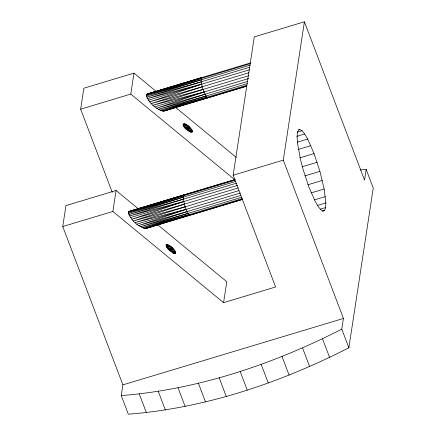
<?xml version="1.0" encoding="UTF-8"?>
<svg xmlns="http://www.w3.org/2000/svg" width="436" height="436" viewBox="0 0 436 436"><rect width="100%" height="100%" fill="white"/><g stroke="black" fill="none" stroke-linecap="round" stroke-linejoin="round"><path stroke-width="0.65" d="M242.34 199.475L189.546 215.302C185.425 209.732 182.94 201.972 183.551 195.061L235.053 179.621M246.705 86.181L207.465 97.926C203.34 92.356 200.854 84.6 201.47 77.684L250.531 62.909M299.854 129.481L298.262 130.271L297.341 133.067L297.123 137.732L297.63 144.033L300.666 160.203L303.042 169.266L308.928 187.088L315.321 201.59L318.313 206.659L320.956 209.901L323.13 211.16L324.716 210.37L325.643 207.574L325.856 202.909L324.15 188.99L319.937 171.375L314.051 153.554L307.658 139.051L304.666 133.983L302.023 130.74L299.854 129.481L298.551 129.874M360.169 169.953L366.18 169.424L373.254 188.047L348.871 347.781C280.212 382.77 205.492 408.156 128.326 414.2L121.252 395.572L122.887 384.874L62.746 226.551L65.945 205.59L116.069 190.499L138.632 209.084M112.259 192.358L80.66 109.18L83.859 88.219L133.983 73.123L156.546 91.707M366.18 169.424L364.545 180.123L304.404 21.8L254.281 36.897L233.167 175.228L275.617 286.986L223.575 302.66L112.87 211.455L116.069 190.499M234.672 179.665L130.784 94.083L133.983 73.123M223.575 302.66L226.775 281.7L157.516 224.644M348.871 347.781L341.797 329.158L343.432 318.454L283.291 160.132L304.404 21.8M246.841 86.066L163.729 111.229C155.957 109.616 148.425 102.629 146.224 95.004L147.172 93.974L201.977 77.603L148.136 93.953L150.082 93.391M242.481 199.361L145.809 228.6C138.038 226.993 130.506 220 128.304 212.376L129.252 211.351L235.195 179.507M192.543 131.748L192.069 132.261C188.183 131.454 184.417 127.961 183.322 124.146L183.79 123.633C187.682 124.44 191.442 127.933 192.543 131.748L190.608 132.326M175.632 252.776L175.158 253.289C171.272 252.482 167.506 248.989 166.405 245.174L166.879 244.661C170.765 245.468 174.531 248.961 175.632 252.776L173.692 253.36M121.252 395.572C198.413 389.528 273.138 364.147 341.797 329.158M166.656 247.517L170.432 246.177L166.557 247.283M170.002 250.695L173.844 249.343L169.942 250.449M183.556 126.435L187.344 125.148L183.485 126.266M186.919 129.617L190.761 128.315L186.227 129.623M168.694 249.97L173.076 248.493L168.607 249.681M166.367 246.645L169.544 245.582L166.285 246.482M248.874 72.741L202.397 86.737L151.33 103.566L203.187 89.402L249.021 75.602M238.056 187.976L184.477 204.113L133.411 220.943L185.267 206.778L238.846 190.641M185.48 128.942L189.992 127.465L185.414 128.724M247.621 81.396L205.018 94.225L158.388 109.382L205.934 96.051L247.25 83.608M183.273 125.584L186.461 124.554L183.213 125.47M240.677 195.464L187.099 211.596L140.474 226.758L188.014 213.427L241.593 197.29M173.021 253.131L175.604 252.291L173.021 253.049M172.204 252.717L175.403 251.686L172.187 252.575M250.199 65.078L201.138 79.853L146.681 97.184L201.334 81.794L249.752 67.215M190.587 131.879L192.516 131.263L190.587 131.83M235.505 181.48L183.218 197.23L128.762 214.561L183.42 199.17L236.35 183.229M167.805 249.076L172.231 247.659L167.707 248.787M189.758 131.465L192.314 130.653L189.747 131.378M203.187 89.402L153.025 105.234L204.081 91.958L156.622 108.199L205.018 94.225M164.372 110.875L177.926 106.613M181.796 105.398L187.605 103.572M184.597 128.064L189.148 126.631L184.63 127.813M185.267 206.778L135.106 222.605L186.161 209.329L138.703 225.57L187.099 211.596M146.458 228.251L157.429 224.802M160.007 223.99L167.108 221.755M169.686 220.943L171.626 220.338M171.871 251.964L175.032 250.973L171.746 251.817M166.132 245.931L168.721 245.119L166.165 245.811M201.334 81.794L147.423 98.612L201.764 84.143L149.793 101.866L202.397 86.737M205.934 96.051L160.045 110.308L206.768 97.315L162.764 111.251L207.465 97.926M188.706 130.947L191.944 129.939L188.03 130.991M183.42 199.17L129.508 215.989L183.85 201.519L131.874 219.243L184.477 204.113M188.014 213.427L142.125 227.685L188.853 214.686L144.85 228.628L189.546 215.302M183.055 124.892L185.632 124.091L183.011 124.827M201.47 77.684L146.529 94.329L201.181 78.453L146.278 95.969L201.138 79.853M183.551 195.061L128.609 211.705L183.262 195.824L128.358 213.34L183.218 197.23M80.66 109.18L130.784 94.083M146.224 95.004L250.242 63.678M148.474 100.193L249.534 69.76M154.807 106.793L248.624 78.545M161.522 110.94L246.792 85.26M182.989 124.353L184.897 123.775M184.417 127.001L188.254 125.851M187.573 130.31L191.42 129.149M297.466 132.113L302.023 130.74M296.856 136.337L304.666 133.983M297.243 142.185L307.658 139.051M298.469 149.406L310.835 145.684M62.746 226.551L112.87 211.455M233.167 175.228L283.291 160.132M299.728 157.865L314.051 153.554M128.304 212.376L234.906 180.275M130.555 217.569L237.429 185.382M302.164 166.77L317.136 162.263M136.893 224.169L240.389 193.001M304.966 175.882L319.937 171.375M143.602 228.317L242.432 198.554M307.99 184.75L322.313 180.439M311.13 192.914L324.15 188.99M314.285 199.939L325.349 196.609M166.078 245.381L167.98 244.809M167.506 248.035L171.337 246.88M317.392 205.454L325.856 202.909M170.656 251.338L174.504 250.182M320.433 209.138L325.643 207.574M322.111 211.155L324.716 210.37M122.887 384.874L343.432 318.454M147.172 93.974L201.977 77.603M129.252 211.351L184.057 194.979L130.217 211.329L139.956 208.517M151.379 93.015L154.627 92.083M155.925 91.707L159.173 90.77M169.8 250.291L168.955 249.457M175.435 107.267L236.301 157.407M322.526 338.794L329.605 357.422M302.546 347.928L309.62 366.551M282.032 356.463L289.106 375.091M261.169 364.327L268.244 382.955M240.149 371.456L247.223 390.084M219.161 377.778L226.235 396.4M198.396 383.233L205.47 401.861M178.041 387.778L185.115 406.407M158.279 391.37L165.353 409.998M139.291 393.975L146.371 412.603M167.359 244.65L166.089 245.059L167.359 244.65M175.479 253.109L174.187 253.501L175.479 253.109"/></g></svg>
